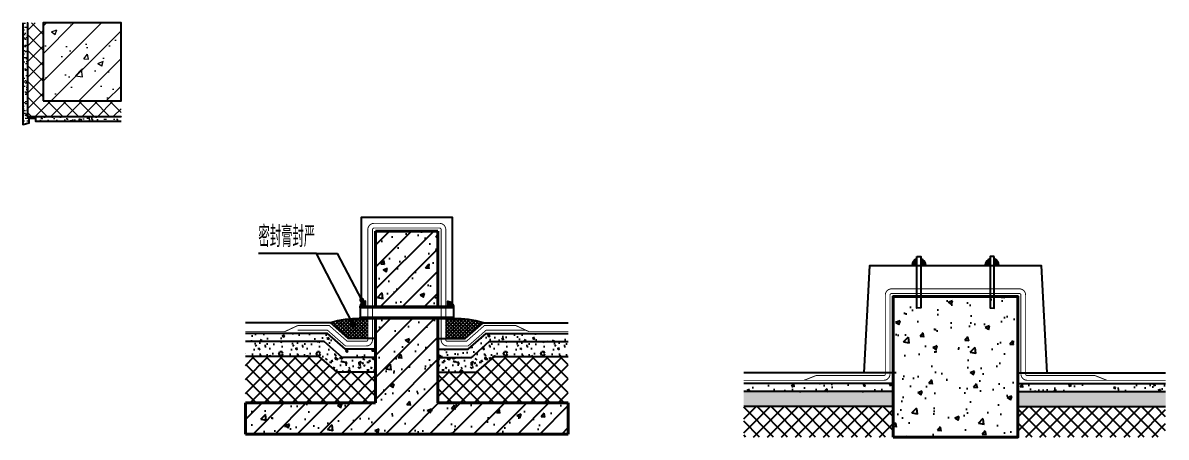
# Model space of a CAD drawing. Extents: x -518115 to 389031, y -209821 to 1628073.
# Drawn here: x 9654 to 13320, y 932208 to 933535 of the extents above; entities that cross this region are included whole.
import ezdxf

# ---------------------------------------------------------------- set-up
doc = ezdxf.new("R2010")
doc.units = 0
doc.header["$LTSCALE"] = 1000
doc.header["$MEASUREMENT"] = 0
doc.linetypes.add('DASH', pattern=[0.35, 0.25, -0.1])
for name, color, linetype in [('A-FLOR-HATCH', 252, 'Continuous'), ('COLUMN', 9, 'Continuous'), ('DIM_LEAD', 3, 'Continuous'), ('PUB_HACTH', 252, 'Continuous'), ('PUB_TEXT', 4, 'Continuous'), ('看线', 251, 'Continuous')]:
    doc.layers.add(name, color=color, linetype=linetype)
doc.layers.add('PUB_HATCH', color=8, linetype='Continuous', lineweight=9)
doc.layers.add('WALL', color=9, linetype='Continuous', lineweight=40)
doc.styles.add('_TCH_DIM', font='SIMPLEX.shx', dxfattribs={"width": 0.7, "bigfont": 'GBCBIG.shx'})
pattern_1 = [(45, (-2078449.745, 1280137.15), (-35.3553391, 35.3553391), []), (50, (-2078449.74, 1280137.15), (143.4520365, -12.550427), [15, -165]), (355, (-2078449.74, 1280137.15), (-27.750267, 150.438427), [12, -132]), (100.4514, (-2078437.79, 1280136.1), (115.701876, 137.887908), [12.748038, -140.228422]), (46.1842, (-2078449.74, 1280177.15), (213.44821, -33.103803), [22.5, -247.5]), (96.6356, (-2078431.96, 1280174.4), (186.932541, 194.823574), [19.122058, -210.3426]), (351.1842, (-2078449.74, 1280177.15), (186.93239, 194.82372), [18, -198]), (21, (-2078429.74, 1280167.15), (119.3814104, -80.523778), [15, -165]), (326, (-2078429.74, 1280167.15), (48.663066, 145.030009), [12, -132]), (71.4514, (-2078419.8, 1280160.44), (168.044526, 64.506099), [12.748038, -140.228422]), (37.5, (-2078449.745, 1280137.15), (2.4319711, 66.5787708), [0, -130.4, 0, -134, 0, -132.5]), (7.5, (-2078449.745, 1280137.15), (52.6139075, 78.8823424), [0, -76.4, 0, -127.4, 0, -50.5]), (327.5, (-2078494.345, 1280137.15), (106.7644872, -4.5109743), [0, -50, 0, -156, 0, -207]), (317.5, (-2078514.345, 1280137.15), (116.637234, 20.0209965), [0, -65, 0, -103.6, 0, -147])]
pattern_2 = [(45, (-2327887.076, 942161.15), (-22.4506403, 22.4506403), []), (135, (-2327887.076, 942161.15), (-22.4506403, -22.4506403), [])]
pattern_3 = [(45, (-1158506.5756, 937360.3286), (-2.806330038, 2.806330038), []), (135, (-1158506.5756, 937360.3286), (-2.806330038, -2.806330038), [])]
pattern_4 = [(45, (-2329416.5756, 942051.1986), (-2.806330038, 2.806330038), []), (135, (-2329416.5756, 942051.1986), (-2.806330038, -2.806330038), [])]

msp = doc.modelspace()

# ---------------------------------------------------------------- hatches: boundary and pattern name
at = {"layer": 'A-FLOR-HATCH'}
h = msp.add_hatch(dxfattribs=at)
h.set_pattern_fill('钢筋混凝土', color=256, scale=20, style=0)
h.set_pattern_definition(pattern_1)
h.paths.add_polyline_path([(10784.9, 932622.3), (10984.9, 932622.3), (10984.9, 932868.1), (10784.9, 932868.1)])
h.paths.add_polyline_path([(10984.9, 932592.3), (10784.9, 932592.3), (10784.9, 932318.1), (10884.9, 932284.8), (10984.9, 932318.1)])
h = msp.add_hatch(dxfattribs=at)
h.set_pattern_fill('钢筋混凝土', color=256, scale=20, style=0)
h.set_pattern_definition(pattern_1)
h.paths.add_polyline_path([(11402.5, 932318.1), (10367.4, 932318.1), (10367.4, 932218.1), (11402.5, 932218.1)])
at = {"layer": 'PUB_HACTH', "ltscale": 0.8}
h = msp.add_hatch(dxfattribs=at)
h.set_pattern_fill('ANSI37', color=256, scale=2.5)
h.set_pattern_definition(pattern_4)
h.paths.add_polyline_path([(12533.4, 932779.4), (12533.4, 932758.2), (12549.4, 932758.2, 0.335437)])
h.paths.add_polyline_path([(12520.4, 932779.1, 0.322254), (12505.4, 932758.2), (12520.4, 932758.2)])
h = msp.add_hatch(dxfattribs=at)
h.set_pattern_fill('ANSI37', color=256, scale=2.5)
h.set_pattern_definition(pattern_4)
h.paths.add_polyline_path([(12755.4, 932779.4), (12755.4, 932758.2), (12739.4, 932758.2, -0.335437)])
h.paths.add_polyline_path([(12768.4, 932779.1, -0.322254), (12783.4, 932758.2), (12768.4, 932758.2)])
h = msp.add_hatch(dxfattribs=at)
h.set_pattern_fill('混凝土', color=256, scale=20)
h.set_pattern_definition([(50, (-2329416.58, 942051.2), (143.4520365, -12.550427), [15, -165]), (355, (-2329416.58, 942051.2), (-27.750267, 150.438427), [12, -132]), (100.4514, (-2329404.62, 942050.15), (115.701876, 137.8879084), [12.748038, -140.228422]), (46.1842, (-2329416.58, 942091.2), (213.44821, -33.103803), [22.5, -247.5]), (96.6356, (-2329398.79, 942088.44), (186.932541, 194.823574), [19.122058, -210.3426]), (351.1842, (-2329416.58, 942091.2), (186.93239, 194.82372), [18, -198]), (21, (-2329396.58, 942081.2), (119.3814104, -80.523778), [15, -165]), (326, (-2329396.58, 942081.2), (48.663066, 145.030009), [12, -132]), (71.4514, (-2329386.63, 942074.49), (168.044526, 64.506099), [12.748038, -140.228422]), (37.5, (-2329416.576, 942051.2), (2.4319711, 66.5787708), [0, -130.4, 0, -134, 0, -132.5]), (7.5, (-2329416.576, 942051.2), (52.6139075, 78.8823424), [0, -76.4, 0, -127.4, 0, -50.5]), (327.5, (-2329461.176, 942051.2), (106.7644872, -4.5109743), [0, -50, 0, -156, 0, -207]), (317.5, (-2329481.18, 942051.2), (116.637234, 20.0209965), [0, -65, 0, -103.6, 0, -147])])
h.paths.add_polyline_path([(12444.4, 932208.2), (12844.4, 932208.2), (12844.4, 932658.2), (12444.4, 932658.2)])
h = msp.add_hatch(dxfattribs=at)
h.set_pattern_fill('ANSI37', color=256, scale=2.5)
h.set_pattern_definition(pattern_3)
edge = h.paths.add_edge_path()
edge.add_line((10734.9, 932627.3), (10752.9, 932627.3))
edge.add_line((10752.9, 932627.3), (10752.9, 932643.8))
edge.add_arc((10754.9, 932623.6), 20.4, 95.6534, 169.3675)
h = msp.add_hatch(dxfattribs=at)
h.set_pattern_fill('ANSI32', color=256, scale=5)
h.set_pattern_definition([(45, (-2327887.076, 942161.149), (-16.83798023, 16.83798023), []), (45, (-2327875.85, 942161.149), (-16.83798023, 16.83798023), [])])
h.paths.add_polyline_path([(11034.9, 932592.3), (10984.9, 932592.3), (10984.9, 932587.3), (11034.9, 932587.3)])
h.paths.add_polyline_path([(11034.9, 932627.3), (10984.9, 932627.3), (10984.9, 932622.3), (11034.9, 932622.3)])
h.paths.add_polyline_path([(10984.9, 932627.3), (10784.9, 932627.3), (10784.9, 932622.3), (10984.9, 932622.3)])
h.paths.add_polyline_path([(10984.9, 932592.3), (10784.9, 932592.3), (10784.9, 932587.3), (10984.9, 932587.3)])
h.paths.add_polyline_path([(10784.9, 932592.3), (10734.9, 932592.3), (10734.9, 932587.3), (10784.9, 932587.3)])
h.paths.add_polyline_path([(10784.9, 932627.3), (10734.9, 932627.3), (10734.9, 932622.3), (10784.9, 932622.3)])
h = msp.add_hatch(dxfattribs=at)
h.set_pattern_fill('ANSI37', color=256, scale=2.5)
h.set_pattern_definition(pattern_3)
edge = h.paths.add_edge_path()
edge.add_line((11034.9, 932627.3), (11016.9, 932627.3))
edge.add_line((11016.9, 932627.3), (11016.9, 932643.8))
edge.add_arc((11014.9, 932623.6), 20.4, 10.6325, 84.3466, ccw=False)
h = msp.add_hatch(dxfattribs=at)
h.set_pattern_fill('ANSI37', color=256, scale=5)
h.set_pattern_definition([(45, (-2327887.0756, 942161.1486), (-5.612660076, 5.612660076), []), (135, (-2327887.0756, 942161.1486), (-5.612660076, -5.612660076), [])])
h.paths.add_polyline_path([(11034.9, 932587.3), (11009.9, 932587.3), (11009.9, 932524), (11072.5, 932524), (11129.9, 932574.3, 0.090795)])
h.paths.add_polyline_path([(10639.9, 932574.3), (10697.3, 932524), (10759.9, 932524), (10759.9, 932587.3), (10734.9, 932587.3, 0.090795)])
h = msp.add_hatch(dxfattribs=at)
h.set_pattern_fill('混凝土', color=256, scale=10)
h.set_pattern_definition([(50, (-2327887.076, 942161.15), (71.7260183, -6.2752135), [7.5, -82.5]), (355, (-2327887.076, 942161.15), (-13.8751334, 75.2192134), [6, -66]), (100.4514, (-2327881.1, 942160.626), (57.8509382, 68.9439542), [6.374019, -70.1142112]), (46.1842, (-2327887.08, 942181.15), (106.724105, -16.5519014), [11.25, -123.75]), (96.6356, (-2327878.18, 942179.77), (93.4662706, 97.411787), [9.561029, -105.1713]), (351.1842, (-2327887.08, 942181.15), (93.4661945, 97.41186), [9, -99]), (21, (-2327877.076, 942176.15), (59.6907052, -40.261889), [7.5, -82.5]), (326, (-2327877.076, 942176.15), (24.3315332, 72.5150045), [6, -66]), (71.4514, (-2327872.1, 942172.79), (84.0222629, 32.2530497), [6.374019, -70.1142112]), (37.5, (-2327887.076, 942161.149), (1.21598553, 33.28938538), [0, -65.2, 0, -67, 0, -66.25]), (7.5, (-2327887.076, 942161.15), (26.30695374, 39.4411712), [0, -38.2, 0, -63.7, 0, -25.25]), (327.5, (-2327909.376, 942161.149), (53.38224362, -2.25548717), [0, -25, 0, -78, 0, -103.5]), (317.5, (-2327919.376, 942161.15), (58.3186169, 10.0104982), [0, -32.5, 0, -51.8, 0, -73.5])])
h.paths.add_polyline_path([(11149.5, 932514.1), (11402.5, 932514.1), (11402.5, 932540.5), (11139.1, 932540.5), (11081.7, 932490.2), (10984.9, 932490.2), (10984.9, 932463.8), (11092.1, 932463.8)])
h.paths.add_polyline_path([(10784.9, 932490.2), (10688.1, 932490.2), (10630.7, 932540.5), (10367.4, 932540.5), (10367.4, 932514.1), (10620.4, 932514.1), (10677.8, 932463.8), (10784.9, 932463.8)])
h = msp.add_hatch(dxfattribs=at)
h.set_pattern_fill('加气混凝土', color=256, scale=10)
h.set_pattern_definition([(0, (-2327851.68, 942124.55), (60, 120), [0, -120]), (0, (-2327921.88, 942108.35), (60, 120), [0, -120]), (0, (-2327882.88, 942107.15), (60, 120), [0, -120]), (0, (-2327840.28, 942142.55), (60, 120), [0, -120]), (0, (-2327890.08, 942101.15), (60, 120), [0, -120]), (0, (-2327828.28, 942218.15), (60, 120), [0, -120]), (0, (-2327864.88, 942208.55), (60, 120), [0, -120]), (0, (-2327845.68, 942193.55), (60, 120), [0, -120]), (0, (-2327943.48, 942191.15), (60, 120), [0, -120]), (0, (-2327884.68, 942185.75), (60, 120), [0, -120]), (0, (-2327907.48, 942155.15), (60, 120), [0, -120]), (0, (-2327906.28, 942110.15), (60, 120), [0, -120]), (0, (-2327861.28, 942105.35), (60, 120), [0, -120]), (0, (-2327828.28, 942158.15), (60, 120), [0, -120]), (0, (-2327940.48, 942139.55), (60, 120), [0, -120]), (0, (-2327930.28, 942159.95), (60, 120), [0, -120]), (0, (-2327883.48, 942151.55), (60, 120), [0, -120]), (0, (-2327900.28, 942134.15), (60, 120), [0, -120]), (0, (-2327909.88, 942173.75), (60, 120), [0, -120]), (0, (-2327894.88, 942218.75), (60, 120), [0, -120]), (0, (-2327935.68, 942114.35), (60, 120), [0, -120]), (0, (-2327869.68, 942194.15), (60, 120), [0, -120]), (0, (-2327925.48, 942195.95), (60, 120), [0, -120]), (0, (-2327935.08, 942211.55), (60, 120), [0, -120]), (130.601294, (-2327835.647, 942180.577), (-299.999996686, 360.000001574), [5.268311, -2207.4222]), (18.4349488, (-2327844.218, 942182.863), (299.9999989, 119.99999911), [5.421048, -753.52558]), (90, (-2327844.22, 942177.72), (60, 120), [5.142857, -234.85713]), (161.565051, (-2327839.076, 942176.006), (-300.00000151, 119.99999105), [5.421048, -753.52558]), (53.1301023, (-2327839.076, 942176.006), (60.00000011, 119.99999994), [5.714286, -594.2857]), (135, (-2327834.504, 942114.863), (-60.00000725, 119.9999919), [4.848732, -334.56252]), (45, (-2327841.36, 942114.863), (59.9999996, 119.9999995), [4.848732, -334.56252]), (135, (-2327837.933, 942111.434), (-60.00000725, 119.9999919), [4.848732, -334.56252]), (45, (-2327837.933, 942111.434), (59.9999996, 119.9999995), [4.848732, -334.56252]), (116.565051, (-2327892.22, 942195.43), (-1.04e-05, 239.9999935), [6.388765, -127.7753]), (180, (-2327895.08, 942201.15), (-60, 120), [6.857143, -113.14285]), (63.434949, (-2327904.79, 942195.43), (5e-07, 239.999999), [6.388765, -127.7753]), (116.565051, (-2327901.93, 942189.72), (-1.04e-05, 239.9999935), [6.388765, -127.7753]), (0, (-2327901.93, 942189.72), (60, 120), [6.857143, -113.14285]), (63.434949, (-2327895.08, 942189.72), (5e-07, 239.999999), [6.388765, -127.7753]), (107.102728, (-2327847.0756, 942154.863), (-179.9999931185, 600.000000968), [7.772269, -3256.5805]), (143.972626, (-2327849.361, 942162.291), (-1139.999985548, 839.99999905), [7.772269, -1624.404]), (180, (-2327855.65, 942166.86), (-60, 120), [7.428571, -112.57142]), (36.0273733, (-2327869.361, 942162.291), (1139.999991575, 839.999990944), [7.772269, -1624.404]), (71.5650511, (-2327871.647, 942155.434), (180.00000092, 599.99999897), [7.228063, -751.71856]), (107.102728, (-2327869.3613, 942148.0057), (-179.9999931185, 600.000000968), [7.772269, -3256.5805]), (143.972626, (-2327863.076, 942143.434), (-1139.999985548, 839.99999905), [7.772269, -1624.404]), (0, (-2327863.08, 942143.43), (60, 120), [7.428571, -112.57142]), (36.0273733, (-2327855.647, 942143.434), (1139.999991575, 839.999990944), [7.772269, -1624.404]), (71.5650511, (-2327849.361, 942148.006), (180.00000092, 599.99999897), [7.228063, -751.71856]), (150.255118, (-2327845.933, 942210.863), (-180.00000043, 119.99999851), [4.607004, -962.86392]), (90, (-2327849.93, 942208.58), (60, 120), [4.571429, -235.42855]), (29.7448813, (-2327849.933, 942208.577), (180.00000011, 119.99999944), [4.607004, -962.86392]), (116.565051, (-2327873.93, 942125.72), (-1.04e-05, 239.9999935), [6.388765, -127.7753]), (168.690067, (-2327876.79, 942131.434), (-540.0000004, 119.99999699), [5.827451, -1217.9371]), (41.1859251, (-2327887.0756, 942128.577), (1499.999990912, 1319.999988458), [6.074369, -2545.1604]), (90, (-2327887.076, 942122.86), (60, 120), [5.714286, -234.2857]), (138.814074, (-2327882.504, 942118.863), (-1499.999973338, 1320.000008407), [6.074369, -2545.1604]), (16.6992442, (-2327882.504, 942118.863), (1979.999985103, 599.999993716), [5.96589, -2499.7075]), (60.9453959, (-2327876.79, 942120.577), (59.999999841, 119.999998939), [5.883217, -2465.0679]), (109.983106, (-2327924.2185, 942176.0057), (-300.00000113, 839.999997777), [6.6884004, -2802.4395]), (155.556045, (-2327926.504, 942182.2914), (-780.000002973, 359.999992521), [6.904597, -2893.0263]), (24.4439547, (-2327939.0756, 942182.2914), (780.000000389, 359.999998268), [6.904597, -2893.0263]), (70.0168934, (-2327941.3613, 942176.0057), (300.000000904, 839.999997916), [6.6884004, -2802.4395]), (109.983106, (-2327939.0756, 942169.72), (-300.00000113, 839.999997777), [6.6884004, -2802.4395]), (160.016893, (-2327932.79, 942167.434), (-300.000000176, 119.999994533), [6.6884004, -1397.8755]), (19.9831065, (-2327932.79, 942167.434), (299.999998353, 119.99999981), [6.6884004, -1397.8755]), (70.0168934, (-2327926.504, 942169.72), (300.000000904, 839.999997916), [6.6884004, -2802.4395]), (122.005383, (-2327879.647, 942165.149), (-60.00000805, 119.999993874), [5.3908464, -1126.6868]), (18.4349488, (-2327887.647, 942168.006), (299.9999989, 119.99999911), [5.421048, -753.52558]), (90, (-2327887.65, 942162.86), (60, 120), [5.142857, -234.85713]), (161.565051, (-2327882.504, 942161.149), (-300.00000151, 119.99999105), [5.421048, -753.52558]), (54.4623222, (-2327882.504, 942161.1486), (419.999999391, 599.999999101), [4.915614, -2059.6423]), (116.565051, (-2327914.5, 942136.01), (-1.04e-05, 239.9999935), [6.388765, -127.7753]), (180, (-2327917.36, 942141.72), (-60, 120), [6.285714, -113.71428]), (59.0362434, (-2327927.076, 942136.006), (60.000000195, 119.999999418), [6.6639456, -1392.7644]), (120.963756, (-2327923.647, 942130.291), (-60.0000082, 119.99999449), [6.6639456, -1392.7644]), (0, (-2327923.65, 942130.29), (60, 120), [6.285714, -113.71428]), (63.434949, (-2327917.36, 942130.29), (5e-07, 239.999999), [6.388765, -127.7753])])
h.paths.add_polyline_path([(11166, 932466.4), (11402.5, 932466.4), (11402.5, 932514.1), (11149.5, 932514.1), (11092.1, 932463.8), (10984.9, 932463.8), (10984.9, 932416.1), (11108.6, 932416.1)])
h.paths.add_polyline_path([(10784.9, 932463.8), (10677.8, 932463.8), (10620.4, 932514.1), (10367.4, 932514.1), (10367.4, 932466.4), (10603.8, 932466.4), (10661.2, 932416.1), (10784.9, 932416.1)])
h = msp.add_hatch(dxfattribs=at)
h.set_pattern_fill('ANSI37', color=256, scale=20)
h.set_pattern_definition(pattern_2)
h.paths.add_polyline_path([(10784.9, 932416.1), (10661.2, 932416.1), (10603.8, 932466.4), (10367.4, 932466.4), (10367.4, 932318.1), (10784.9, 932318.1)])
h = msp.add_hatch(dxfattribs=at)
h.set_pattern_fill('ANSI37', color=256, scale=20)
h.set_pattern_definition(pattern_2)
h.paths.add_polyline_path([(11402.5, 932466.4), (11166, 932466.4), (11108.6, 932416.1), (10984.9, 932416.1), (10984.9, 932318.1), (11402.5, 932318.1)])
h = msp.add_hatch(dxfattribs=at)
h.set_pattern_fill('混凝土', color=256, scale=10)
h.set_pattern_definition([(50, (-2326227.576, 942051.2), (71.7260183, -6.2752135), [7.5, -82.5]), (355, (-2326227.576, 942051.2), (-13.8751334, 75.2192134), [6, -66]), (100.4514, (-2326221.6, 942050.676), (57.8509382, 68.9439542), [6.374019, -70.1142112]), (46.1842, (-2326227.58, 942071.2), (106.724105, -16.5519014), [11.25, -123.75]), (96.6356, (-2326218.68, 942069.82), (93.4662706, 97.411787), [9.561029, -105.1713]), (351.1842, (-2326227.58, 942071.2), (93.4661945, 97.41186), [9, -99]), (21, (-2326217.576, 942066.2), (59.6907052, -40.261889), [7.5, -82.5]), (326, (-2326217.576, 942066.2), (24.3315332, 72.5150045), [6, -66]), (71.4514, (-2326212.6, 942062.84), (84.0222629, 32.2530497), [6.374019, -70.1142112]), (37.5, (-2326227.576, 942051.199), (1.21598553, 33.28938538), [0, -65.2, 0, -67, 0, -66.25]), (7.5, (-2326227.576, 942051.2), (26.30695374, 39.4411712), [0, -38.2, 0, -63.7, 0, -25.25]), (327.5, (-2326249.876, 942051.199), (53.38224362, -2.25548717), [0, -25, 0, -78, 0, -103.5]), (317.5, (-2326259.876, 942051.2), (58.3186169, 10.0104982), [0, -32.5, 0, -51.8, 0, -73.5])])
h.paths.add_polyline_path([(11965.4, 932380.2), (11965.4, 932353.9), (12444.4, 932353.9), (12444.4, 932380.2)])
h.paths.add_polyline_path([(13318.4, 932353.9), (13318.4, 932380.2), (12844.4, 932380.2), (12844.4, 932353.9)])
h = msp.add_hatch(dxfattribs=at)
h.set_pattern_fill('加气混凝土', color=256, scale=10)
h.set_pattern_definition([(0, (-2326192.18, 942014.6), (60, 120), [0, -120]), (0, (-2326262.38, 941998.4), (60, 120), [0, -120]), (0, (-2326223.38, 941997.2), (60, 120), [0, -120]), (0, (-2326180.78, 942032.6), (60, 120), [0, -120]), (0, (-2326230.58, 941991.2), (60, 120), [0, -120]), (0, (-2326168.78, 942108.2), (60, 120), [0, -120]), (0, (-2326205.38, 942098.6), (60, 120), [0, -120]), (0, (-2326186.18, 942083.6), (60, 120), [0, -120]), (0, (-2326283.98, 942081.2), (60, 120), [0, -120]), (0, (-2326225.18, 942075.8), (60, 120), [0, -120]), (0, (-2326247.98, 942045.2), (60, 120), [0, -120]), (0, (-2326246.78, 942000.2), (60, 120), [0, -120]), (0, (-2326201.78, 941995.4), (60, 120), [0, -120]), (0, (-2326168.78, 942048.2), (60, 120), [0, -120]), (0, (-2326280.98, 942029.6), (60, 120), [0, -120]), (0, (-2326270.78, 942050), (60, 120), [0, -120]), (0, (-2326223.98, 942041.6), (60, 120), [0, -120]), (0, (-2326240.78, 942024.2), (60, 120), [0, -120]), (0, (-2326250.38, 942063.8), (60, 120), [0, -120]), (0, (-2326235.38, 942108.8), (60, 120), [0, -120]), (0, (-2326276.18, 942004.4), (60, 120), [0, -120]), (0, (-2326210.18, 942084.2), (60, 120), [0, -120]), (0, (-2326265.98, 942086), (60, 120), [0, -120]), (0, (-2326275.58, 942101.6), (60, 120), [0, -120]), (130.601294, (-2326176.147, 942070.627), (-299.999996686, 360.000001574), [5.268311, -2207.4222]), (18.4349488, (-2326184.718, 942072.913), (299.9999989, 119.99999911), [5.421048, -753.52558]), (90, (-2326184.72, 942067.77), (60, 120), [5.142857, -234.85713]), (161.565051, (-2326179.576, 942066.056), (-300.00000151, 119.99999105), [5.421048, -753.52558]), (53.1301023, (-2326179.576, 942066.056), (60.00000011, 119.99999994), [5.714286, -594.2857]), (135, (-2326175.004, 942004.913), (-60.00000725, 119.9999919), [4.848732, -334.56252]), (45, (-2326181.86, 942004.913), (59.9999996, 119.9999995), [4.848732, -334.56252]), (135, (-2326178.433, 942001.484), (-60.00000725, 119.9999919), [4.848732, -334.56252]), (45, (-2326178.433, 942001.484), (59.9999996, 119.9999995), [4.848732, -334.56252]), (116.565051, (-2326232.72, 942085.48), (-1.04e-05, 239.9999935), [6.388765, -127.7753]), (180, (-2326235.58, 942091.2), (-60, 120), [6.857143, -113.14285]), (63.434949, (-2326245.29, 942085.48), (5e-07, 239.999999), [6.388765, -127.7753]), (116.565051, (-2326242.43, 942079.77), (-1.04e-05, 239.9999935), [6.388765, -127.7753]), (0, (-2326242.43, 942079.77), (60, 120), [6.857143, -113.14285]), (63.434949, (-2326235.58, 942079.77), (5e-07, 239.999999), [6.388765, -127.7753]), (107.102728, (-2326187.5756, 942044.913), (-179.9999931185, 600.000000968), [7.772269, -3256.5805]), (143.972626, (-2326189.861, 942052.341), (-1139.999985548, 839.99999905), [7.772269, -1624.404]), (180, (-2326196.15, 942056.91), (-60, 120), [7.428571, -112.57142]), (36.0273733, (-2326209.861, 942052.341), (1139.999991575, 839.999990944), [7.772269, -1624.404]), (71.5650511, (-2326212.147, 942045.484), (180.00000092, 599.99999897), [7.228063, -751.71856]), (107.102728, (-2326209.8613, 942038.0557), (-179.9999931185, 600.000000968), [7.772269, -3256.5805]), (143.972626, (-2326203.576, 942033.484), (-1139.999985548, 839.99999905), [7.772269, -1624.404]), (0, (-2326203.58, 942033.48), (60, 120), [7.428571, -112.57142]), (36.0273733, (-2326196.147, 942033.484), (1139.999991575, 839.999990944), [7.772269, -1624.404]), (71.5650511, (-2326189.861, 942038.056), (180.00000092, 599.99999897), [7.228063, -751.71856]), (150.255118, (-2326186.433, 942100.913), (-180.00000043, 119.99999851), [4.607004, -962.86392]), (90, (-2326190.43, 942098.63), (60, 120), [4.571429, -235.42855]), (29.7448813, (-2326190.433, 942098.627), (180.00000011, 119.99999944), [4.607004, -962.86392]), (116.565051, (-2326214.43, 942015.77), (-1.04e-05, 239.9999935), [6.388765, -127.7753]), (168.690067, (-2326217.29, 942021.484), (-540.0000004, 119.99999699), [5.827451, -1217.9371]), (41.1859251, (-2326227.5756, 942018.627), (1499.999990912, 1319.999988458), [6.074369, -2545.1604]), (90, (-2326227.576, 942012.91), (60, 120), [5.714286, -234.2857]), (138.814074, (-2326223.004, 942008.913), (-1499.999973338, 1320.000008407), [6.074369, -2545.1604]), (16.6992442, (-2326223.004, 942008.913), (1979.999985103, 599.999993716), [5.96589, -2499.7075]), (60.9453959, (-2326217.29, 942010.627), (59.999999841, 119.999998939), [5.883217, -2465.0679]), (109.983106, (-2326264.7185, 942066.0557), (-300.00000113, 839.999997777), [6.6884004, -2802.4395]), (155.556045, (-2326267.004, 942072.3414), (-780.000002973, 359.999992521), [6.904597, -2893.0263]), (24.4439547, (-2326279.5756, 942072.3414), (780.000000389, 359.999998268), [6.904597, -2893.0263]), (70.0168934, (-2326281.8613, 942066.0557), (300.000000904, 839.999997916), [6.6884004, -2802.4395]), (109.983106, (-2326279.5756, 942059.77), (-300.00000113, 839.999997777), [6.6884004, -2802.4395]), (160.016893, (-2326273.29, 942057.484), (-300.000000176, 119.999994533), [6.6884004, -1397.8755]), (19.9831065, (-2326273.29, 942057.484), (299.999998353, 119.99999981), [6.6884004, -1397.8755]), (70.0168934, (-2326267.004, 942059.77), (300.000000904, 839.999997916), [6.6884004, -2802.4395]), (122.005383, (-2326220.147, 942055.199), (-60.00000805, 119.999993874), [5.3908464, -1126.6868]), (18.4349488, (-2326228.147, 942058.056), (299.9999989, 119.99999911), [5.421048, -753.52558]), (90, (-2326228.15, 942052.91), (60, 120), [5.142857, -234.85713]), (161.565051, (-2326223.004, 942051.199), (-300.00000151, 119.99999105), [5.421048, -753.52558]), (54.4623222, (-2326223.004, 942051.1986), (419.999999391, 599.999999101), [4.915614, -2059.6423]), (116.565051, (-2326255, 942026.06), (-1.04e-05, 239.9999935), [6.388765, -127.7753]), (180, (-2326257.86, 942031.77), (-60, 120), [6.285714, -113.71428]), (59.0362434, (-2326267.576, 942026.056), (60.000000195, 119.999999418), [6.6639456, -1392.7644]), (120.963756, (-2326264.147, 942020.341), (-60.0000082, 119.99999449), [6.6639456, -1392.7644]), (0, (-2326264.15, 942020.34), (60, 120), [6.285714, -113.71428]), (63.434949, (-2326257.86, 942020.34), (5e-07, 239.999999), [6.388765, -127.7753])])
h.paths.add_polyline_path([(11965.4, 932353.9), (11965.4, 932306.2), (12444.4, 932306.2), (12444.4, 932353.9)])
h.paths.add_polyline_path([(13318.4, 932306.2), (13318.4, 932353.9), (12844.4, 932353.9), (12844.4, 932306.2)])
h = msp.add_hatch(dxfattribs=at)
h.set_pattern_fill('ANSI37', color=256, scale=20)
h.set_pattern_definition([(45, (-2326227.576, 942051.2), (-22.4506403, 22.4506403), []), (135, (-2326227.576, 942051.2), (-22.4506403, -22.4506403), [])])
h.paths.add_polyline_path([(11965.4, 932306.2), (11965.4, 932208.2), (12444.4, 932208.2), (12444.4, 932306.2)])
h = msp.add_hatch(dxfattribs=at)
h.set_pattern_fill('ANSI37', color=256, scale=20)
h.set_pattern_definition([(45, (-2326027.576, 942051.2), (-22.4506403, 22.4506403), []), (135, (-2326027.576, 942051.2), (-22.4506403, -22.4506403), [])])
h.paths.add_polyline_path([(13318.4, 932208.2), (13318.4, 932306.2), (12844.4, 932306.2), (12844.4, 932208.2)])
at = {"layer": 'PUB_HATCH', "linetype": 'ByBlock'}
h = msp.add_hatch(dxfattribs=at)
h.set_pattern_fill('砂灰土', color=256, scale=5, style=0)
h.set_pattern_definition([(37.5, (-116987.442, 939029.475), (-0.6299336, 19.2682377), [0, -15.2, 0, -17, 0, -16.25]), (7.5, (-116987.442, 939029.475), (17.697767, 28.2214607), [0, -8.2, 0, -13.7, 0, -5.25]), (327.5, (-116999.742, 939029.475), (31.1414186, 0.0565905), [0, -5, 0, -18, 0, -23.5]), (317.5, (-116999.742, 939029.475), (30.061266, 8.7767556), [0, -2.5, 0, -11.8, 0, -13.5])])
h.paths.add_polyline_path([(9968.7, 933235.4), (9668.7, 933235.4), (9668.7, 933535.4), (9653.7, 933535.4), (9653.7, 933215.3), (9673.7, 933220.4), (9673.7, 933230.4), (9693.7, 933230.4), (9693.7, 933220.4), (9968.7, 933220.4)])
at = {"layer": 'PUB_HATCH'}
h = msp.add_hatch(dxfattribs=at)
h.set_pattern_fill('多孔材料', color=256, scale=12.5, style=0)
h.set_pattern_definition([(45, (-116912.44, 939079.475), (-25.000025, 25.000025), []), (135, (-116912.44, 939079.475), (-25.000025, -25.000025), [])])
h.paths.add_polyline_path([(9968.7, 933285.4), (9718.7, 933285.4), (9718.7, 933535.4), (9668.7, 933535.4), (9668.7, 933235.4), (9968.7, 933235.4)])
h = msp.add_hatch(dxfattribs=at)
h.set_pattern_fill('钢筋混凝土', color=256, scale=25, style=0)
h.set_pattern_definition([(45, (-100604.674, 1220418.78), (-44.194174, 44.194174), []), (50, (-100604.67, 1220418.78), (179.315046, -15.688034), [18.75, -206.25]), (355, (-100604.67, 1220418.78), (-34.68783, 188.04803), [15, -165]), (100.4514, (-100589.73, 1220417.47), (144.62735, 172.35989), [15.93505, -175.28553]), (46.1842, (-100604.67, 1220468.78), (266.81026, -41.37975), [28.125, -309.375]), (96.6356, (-100582.44, 1220465.33), (233.66568, 243.52947), [23.90257, -262.92825]), (351.1842, (-100604.67, 1220468.78), (233.66549, 243.52965), [22.5, -247.5]), (21, (-100579.67, 1220456.28), (149.22676, -100.65472), [18.75, -206.25]), (326, (-100579.67, 1220456.28), (60.82883, 181.28751), [15, -165]), (71.4514, (-100567.24, 1220447.9), (210.05566, 80.63262), [15.93505, -175.28553]), (37.5, (-100604.674, 1220418.78), (3.039964, 83.223463), [0, -163, 0, -167.5, 0, -165.625]), (7.5, (-100604.67, 1220418.78), (65.767384, 98.602928), [0, -95.5, 0, -159.25, 0, -63.125]), (327.5, (-100660.424, 1220418.78), (133.455609, -5.638718), [0, -62.5, 0, -195, 0, -258.75]), (317.5, (-100685.42, 1220418.78), (145.796542, 25.026246), [0, -81.25, 0, -129.5, 0, -183.75])])
h.paths.add_polyline_path([(9718.7, 933285.4), (9968.7, 933285.4), (9968.7, 933535.4), (9718.7, 933535.4)])

# ---------------------------------------------------------------- linework, layer by layer
at = {"layer": 'COLUMN'}
msp.add_lwpolyline([(9718.7, 933285.4), (9968.7, 933285.4), (9968.7, 933535.4), (9718.7, 933535.4)], close=True, dxfattribs=at)
at = {"layer": 'DIM_LEAD'}
for p, q in [((10594.9, 932796.1), (10408.9, 932796.1)), ((10594.9, 932796.1), (10663.1, 932796.1)), ((10712.9, 932569.1), (10594.9, 932796.1)), ((10740.3, 932647.6), (10663.1, 932796.1))]:
    msp.add_line(p, q, dxfattribs=at)
at = {"layer": 'DIM_LEAD', "const_width": 8}
for points in [[(10742.1, 932644.1, 1), (10738.4, 932651.2, 1)], [(10714.8, 932565.6, 1), (10711.1, 932572.7, 1)]]:
    msp.add_lwpolyline(points, format="xyb", close=True, dxfattribs=at)
at = {"layer": 'PUB_HACTH', "linetype": 'DASH', "const_width": 3}
for points in [[(10534.9, 932565.5), (10636.4, 932565.5), (10693.8, 932515.2), (10754.9, 932515.2, 0.414214), (10759.9, 932520.2), (10759.9, 932873.1, -0.414214), (10779.9, 932893.1), (10989.9, 932893.1, -0.414214), (11009.9, 932873.1), (11009.9, 932520.2, 0.414214), (11014.9, 932515.2), (11076.1, 932515.2), (11133.5, 932565.5), (11234.9, 932565.5)], [(10534.9, 932550.5), (10630.7, 932550.5), (10688.1, 932500.2), (10754.9, 932500.2, 0.414214), (10774.9, 932520.2), (10774.9, 932873.1, -0.414214), (10779.9, 932878.1), (10989.9, 932878.1, -0.414214), (10994.9, 932873.1), (10994.9, 932520.2, 0.414214), (11014.9, 932500.2), (11081.7, 932500.2), (11139.1, 932550.5), (11267.3, 932550.5)], [(11965.4, 932390.2), (12414.4, 932390.2, 0.414214), (12434.4, 932410.2), (12434.4, 932663.2, -0.414214), (12439.4, 932668.2), (12849.4, 932668.2, -0.414214), (12854.4, 932663.2), (12854.4, 932410.2, 0.414214), (12874.4, 932390.2), (13318.4, 932390.2)], [(12196.8, 932405.2), (12414.4, 932405.2, 0.414214), (12419.4, 932410.2), (12419.4, 932663.2, -0.414214), (12439.4, 932683.2), (12849.4, 932683.2, -0.414214), (12869.4, 932663.2), (12869.4, 932410.2, 0.414214), (12874.4, 932405.2), (13092.1, 932405.2)]]:
    msp.add_lwpolyline(points, format="xyb", dxfattribs=at)
at = {"layer": 'PUB_HACTH', "ltscale": 0.8}
for points in [[(10739.9, 932637.3), (10739.9, 932913.1), (11029.9, 932913.1), (11029.9, 932637.3)], [(12351.2, 932414.1), (12369.4, 932758.2), (12919.4, 932758.2), (12937.6, 932414.1)], [(11034.9, 932622.3), (10734.9, 932622.3)], [(10734.9, 932622.3), (10734.9, 932592.3)], [(11034.9, 932622.3), (11034.9, 932592.3)], [(10734.9, 932592.3), (11034.9, 932592.3)], [(10784.9, 932524), (10697.3, 932524), (10639.9, 932574.3), (10367.4, 932574.3)], [(10984.9, 932524), (11072.5, 932524), (11129.9, 932574.3), (11402.5, 932574.3)], [(10784.9, 932490.2), (10688.1, 932490.2), (10630.7, 932540.5), (10367.4, 932540.5)], [(10784.9, 932463.8), (10677.8, 932463.8), (10620.4, 932514.1), (10367.4, 932514.1)], [(10984.9, 932490.2), (11081.7, 932490.2), (11139.1, 932540.5), (11402.5, 932540.5)], [(10984.9, 932463.8), (11092.1, 932463.8), (11149.5, 932514.1), (11402.5, 932514.1)], [(10784.9, 932416.1), (10661.2, 932416.1), (10603.8, 932466.4), (10367.4, 932466.4)], [(10984.9, 932416.1), (11108.6, 932416.1), (11166, 932466.4), (11402.5, 932466.4)], [(12444.4, 932414.1), (11965.4, 932414.1)], [(12844.4, 932414.1), (13318.4, 932414.1)], [(12444.4, 932380.2), (11965.4, 932380.2)], [(12844.4, 932380.2), (13318.4, 932380.2)], [(12444.4, 932353.9), (11965.4, 932353.9)], [(12844.4, 932353.9), (13318.4, 932353.9)], [(12444.4, 932306.2), (11965.4, 932306.2)], [(12844.4, 932306.2), (13318.4, 932306.2)]]:
    msp.add_lwpolyline(points, dxfattribs=at)
for points in [[(12520.4, 932787.2), (12533.4, 932787.2), (12533.4, 932622.2), (12520.4, 932621.2)], [(12768.4, 932787.2), (12755.4, 932787.2), (12755.4, 932622.2), (12768.4, 932621.2)], [(10734.9, 932627.3), (11034.9, 932627.3), (11034.9, 932622.3), (10734.9, 932622.3)], [(10734.9, 932592.3), (11034.9, 932592.3), (11034.9, 932587.3), (10734.9, 932587.3)]]:
    msp.add_lwpolyline(points, close=True, dxfattribs=at)
for points in [[(10734.9, 932627.3), (10752.9, 932627.3), (10752.9, 932643.8, 0.333209), (10734.9, 932627.3)], [(11034.9, 932627.3), (11016.9, 932627.3), (11016.9, 932643.8, -0.333209), (11034.9, 932627.3)]]:
    msp.add_lwpolyline(points, format="xyb", dxfattribs=at)
at = {"layer": 'PUB_HACTH', "linetype": 'DASH', "const_width": 3}
for points in [[(10534.9, 932565.5), (10493.3, 932546.1), (10367.4, 932546.1)], [(11234.9, 932565.5), (11276.6, 932546.1), (11402.5, 932546.1)], [(12158.8, 932390.2), (12196.8, 932405.2)], [(13130.1, 932390.2), (13092.1, 932405.2)]]:
    msp.add_lwpolyline(points, dxfattribs=at)
at = {"layer": 'PUB_HACTH', "ltscale": 0.8}
for centre, radius, start, end in [((12527.4, 932758.2), 22, 108.553, 180), ((12527.4, 932758.2), 22, 0, 74.1734), ((12761.4, 932758.2), 22, 105.8266, 180), ((12761.4, 932758.2), 22, 0, 71.447), ((10722.9, 932321.4), 266.2, 87.4154, 108.1671), ((11046.9, 932321.4), 266.2, 71.8329, 92.5846)]:
    msp.add_arc(centre, radius, start, end, dxfattribs=at)
at = {"layer": 'WALL', "color": 2}
for p, q in [((10784.9, 932868.1), (10784.9, 932622.3)), ((10984.9, 932868.1), (10784.9, 932868.1)), ((10984.9, 932868.1), (10984.9, 932622.3)), ((10784.9, 932592.3), (10784.9, 932318.1)), ((10984.9, 932592.3), (10984.9, 932318.1)), ((10784.9, 932318.1), (10367.4, 932318.1)), ((10367.4, 932218.1), (10367.4, 932318.1)), ((11402.5, 932318.1), (10984.9, 932318.1)), ((11402.5, 932218.1), (11402.5, 932318.1)), ((11402.5, 932218.1), (10367.4, 932218.1))]:
    msp.add_line(p, q, dxfattribs=at)
msp.add_lwpolyline([(12444.4, 932208.2), (12844.4, 932208.2), (12844.4, 932658.2), (12444.4, 932658.2)], close=True, dxfattribs=at)
at = {"layer": '看线'}
for points in [[(9653.7, 933535.4), (9653.7, 933210.3), (9673.7, 933215.4), (9673.7, 933230.4), (9693.7, 933230.4), (9693.7, 933220.4), (9968.7, 933220.4)], [(9668.7, 933535.4), (9668.7, 933535.4), (9668.7, 933535.4), (9668.7, 933535.4), (9668.7, 933235.4), (9968.7, 933235.4), (9968.7, 933235.4)]]:
    msp.add_lwpolyline(points, dxfattribs=at)

# ---------------------------------------------------------------- texts
at = {"layer": 'PUB_TEXT', "style": '_TCH_DIM', "width": 0.75}
msp.add_text('密封膏封严', height=67.52, dxfattribs=at).set_placement((10408.9, 932817.1))

doc.saveas('drawing.dxf')
